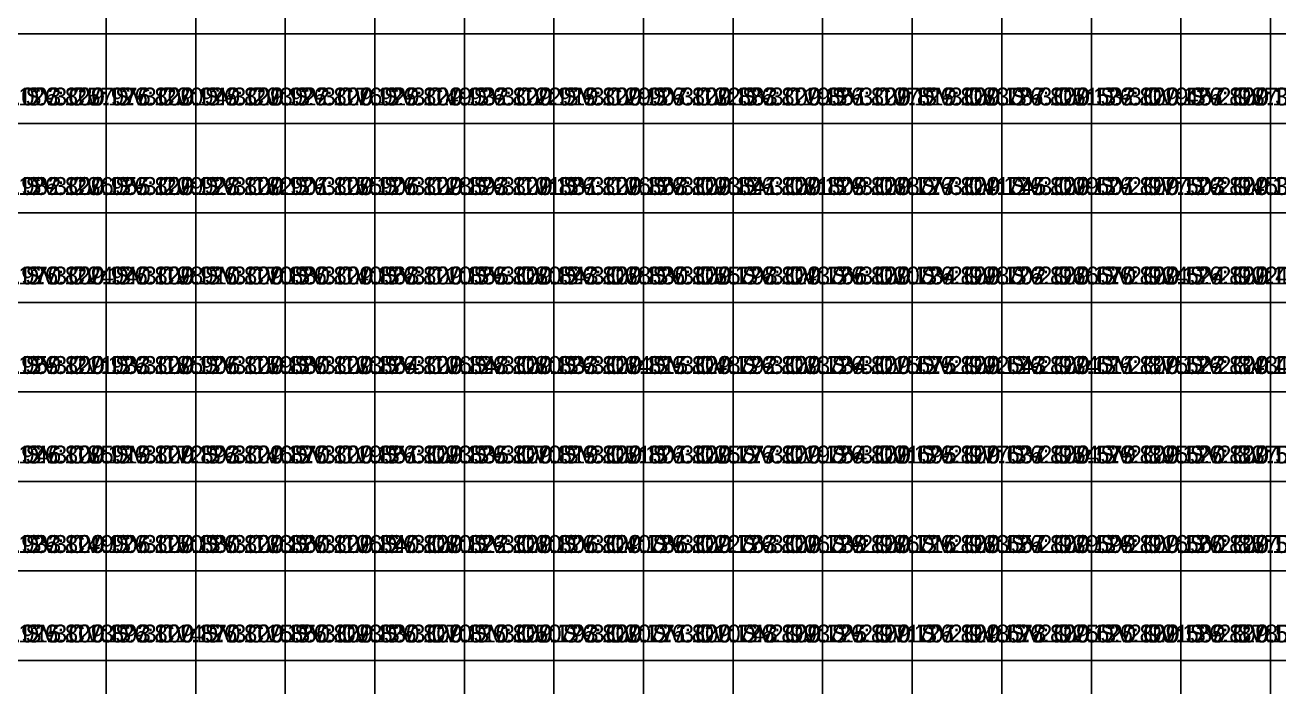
# Model space of a CAD drawing. Header units: metres. Extents: x 287857 to 287981, y 62957 to 63018.
# Drawn here: x 287884.02 to 287898.02, y 62971.53 to 62978.93 of the extents above; entities that cross this region are included whole.
import ezdxf

# ---------------------------------------------------------------- set-up
doc = ezdxf.new("R2010")
doc.units = ezdxf.units.M
doc.layers.add('CORR-CUT', color=7, linetype='Continuous', true_color=0x3b82f6)
doc.layers.add('CORR-DIFF-TXT', color=7, linetype='Continuous', true_color=0xffffff)

msp = doc.modelspace()

# ---------------------------------------------------------------- linework, layer by layer
at = {"layer": 'CORR-CUT'}
for points in [[(287883.925, 62978.831, 129.996), (287884.925, 62978.831, 129.996), (287884.925, 62979.831, 129.996), (287883.925, 62979.831, 129.996), (287883.925, 62978.831, 129.996)], [(287884.925, 62978.831, 129.969), (287885.925, 62978.831, 129.969), (287885.925, 62979.831, 129.969), (287884.925, 62979.831, 129.969), (287884.925, 62978.831, 129.969)], [(287885.925, 62978.831, 129.942), (287886.925, 62978.831, 129.942), (287886.925, 62979.831, 129.942), (287885.925, 62979.831, 129.942), (287885.925, 62978.831, 129.942)], [(287886.925, 62978.831, 129.937), (287887.925, 62978.831, 129.937), (287887.925, 62979.831, 129.937), (287886.925, 62979.831, 129.937), (287886.925, 62978.831, 129.937)], [(287887.925, 62978.831, 129.97), (287888.925, 62978.831, 129.97), (287888.925, 62979.831, 129.97), (287887.925, 62979.831, 129.97), (287887.925, 62978.831, 129.97)], [(287888.925, 62978.831, 129.958), (287889.925, 62978.831, 129.958), (287889.925, 62979.831, 129.958), (287888.925, 62979.831, 129.958), (287888.925, 62978.831, 129.958)], [(287889.925, 62978.831, 129.945), (287890.925, 62978.831, 129.945), (287890.925, 62979.831, 129.945), (287889.925, 62979.831, 129.945), (287889.925, 62978.831, 129.945)], [(287890.925, 62978.831, 129.926), (287891.925, 62978.831, 129.926), (287891.925, 62979.831, 129.926), (287890.925, 62979.831, 129.926), (287890.925, 62978.831, 129.926)], [(287891.925, 62978.831, 129.894), (287892.925, 62978.831, 129.894), (287892.925, 62979.831, 129.894), (287891.925, 62979.831, 129.894), (287891.925, 62978.831, 129.894)], [(287892.925, 62978.831, 129.862), (287893.925, 62978.831, 129.862), (287893.925, 62979.831, 129.862), (287892.925, 62979.831, 129.862), (287892.925, 62978.831, 129.862)], [(287893.925, 62978.831, 129.83), (287894.925, 62978.831, 129.83), (287894.925, 62979.831, 129.83), (287893.925, 62979.831, 129.83), (287893.925, 62978.831, 129.83)], [(287894.925, 62978.831, 129.464), (287895.925, 62978.831, 129.464), (287895.925, 62979.831, 129.464), (287894.925, 62979.831, 129.464), (287894.925, 62978.831, 129.464)], [(287895.925, 62978.831, 129.409), (287896.925, 62978.831, 129.409), (287896.925, 62979.831, 129.409), (287895.925, 62979.831, 129.409), (287895.925, 62978.831, 129.409)], [(287896.925, 62978.831, 129.291), (287897.925, 62978.831, 129.291), (287897.925, 62979.831, 129.291), (287896.925, 62979.831, 129.291), (287896.925, 62978.831, 129.291)], [(287897.925, 62978.831, 129.227), (287898.925, 62978.831, 129.227), (287898.925, 62979.831, 129.227), (287897.925, 62979.831, 129.227), (287897.925, 62978.831, 129.227)], [(287883.925, 62977.831, 129.976), (287884.925, 62977.831, 129.976), (287884.925, 62978.831, 129.976), (287883.925, 62978.831, 129.976), (287883.925, 62977.831, 129.976)], [(287884.925, 62977.831, 129.949), (287885.925, 62977.831, 129.949), (287885.925, 62978.831, 129.949), (287884.925, 62978.831, 129.949), (287884.925, 62977.831, 129.949)], [(287885.925, 62977.831, 129.922), (287886.925, 62977.831, 129.922), (287886.925, 62978.831, 129.922), (287885.925, 62978.831, 129.922), (287885.925, 62977.831, 129.922)], [(287886.925, 62977.831, 129.929), (287887.925, 62977.831, 129.929), (287887.925, 62978.831, 129.929), (287886.925, 62978.831, 129.929), (287886.925, 62977.831, 129.929)], [(287887.925, 62977.831, 129.932), (287888.925, 62977.831, 129.932), (287888.925, 62978.831, 129.932), (287887.925, 62978.831, 129.932), (287887.925, 62977.831, 129.932)], [(287888.925, 62977.831, 129.919), (287889.925, 62977.831, 129.919), (287889.925, 62978.831, 129.919), (287888.925, 62978.831, 129.919), (287888.925, 62977.831, 129.919)], [(287889.925, 62977.831, 129.907), (287890.925, 62977.831, 129.907), (287890.925, 62978.831, 129.907), (287889.925, 62978.831, 129.907), (287889.925, 62977.831, 129.907)], [(287890.925, 62977.831, 129.883), (287891.925, 62977.831, 129.883), (287891.925, 62978.831, 129.883), (287890.925, 62978.831, 129.883), (287890.925, 62977.831, 129.883)], [(287891.925, 62977.831, 129.851), (287892.925, 62977.831, 129.851), (287892.925, 62978.831, 129.851), (287891.925, 62978.831, 129.851), (287891.925, 62977.831, 129.851)], [(287892.925, 62977.831, 129.819), (287893.925, 62977.831, 129.819), (287893.925, 62978.831, 129.819), (287892.925, 62978.831, 129.819), (287892.925, 62977.831, 129.819)], [(287893.925, 62977.831, 129.787), (287894.925, 62977.831, 129.787), (287894.925, 62978.831, 129.787), (287893.925, 62978.831, 129.787), (287893.925, 62977.831, 129.787)], [(287894.925, 62977.831, 129.532), (287895.925, 62977.831, 129.532), (287895.925, 62978.831, 129.532), (287894.925, 62978.831, 129.532), (287894.925, 62977.831, 129.532)], [(287895.925, 62977.831, 129.457), (287896.925, 62977.831, 129.457), (287896.925, 62978.831, 129.457), (287895.925, 62978.831, 129.457), (287895.925, 62977.831, 129.457)], [(287896.925, 62977.831, 129.336), (287897.925, 62977.831, 129.336), (287897.925, 62978.831, 129.336), (287896.925, 62978.831, 129.336), (287896.925, 62977.831, 129.336)], [(287897.925, 62977.831, 129.3), (287898.925, 62977.831, 129.3), (287898.925, 62978.831, 129.3), (287897.925, 62978.831, 129.3), (287897.925, 62977.831, 129.3)], [(287883.925, 62976.831, 129.955), (287884.925, 62976.831, 129.955), (287884.925, 62977.831, 129.955), (287883.925, 62977.831, 129.955), (287883.925, 62976.831, 129.955)], [(287884.925, 62976.831, 129.928), (287885.925, 62976.831, 129.928), (287885.925, 62977.831, 129.928), (287884.925, 62977.831, 129.928), (287884.925, 62976.831, 129.928)], [(287885.925, 62976.831, 129.901), (287886.925, 62976.831, 129.901), (287886.925, 62977.831, 129.901), (287885.925, 62977.831, 129.901), (287885.925, 62976.831, 129.901)], [(287886.925, 62976.831, 129.906), (287887.925, 62976.831, 129.906), (287887.925, 62977.831, 129.906), (287886.925, 62977.831, 129.906), (287886.925, 62976.831, 129.906)], [(287887.925, 62976.831, 129.893), (287888.925, 62976.831, 129.893), (287888.925, 62977.831, 129.893), (287887.925, 62977.831, 129.893), (287887.925, 62976.831, 129.893)], [(287888.925, 62976.831, 129.881), (287889.925, 62976.831, 129.881), (287889.925, 62977.831, 129.881), (287888.925, 62977.831, 129.881), (287888.925, 62976.831, 129.881)], [(287889.925, 62976.831, 129.868), (287890.925, 62976.831, 129.868), (287890.925, 62977.831, 129.868), (287889.925, 62977.831, 129.868), (287889.925, 62976.831, 129.868)], [(287890.925, 62976.831, 129.841), (287891.925, 62976.831, 129.841), (287891.925, 62977.831, 129.841), (287890.925, 62977.831, 129.841), (287890.925, 62976.831, 129.841)], [(287891.925, 62976.831, 129.809), (287892.925, 62976.831, 129.809), (287892.925, 62977.831, 129.809), (287891.925, 62977.831, 129.809), (287891.925, 62976.831, 129.809)], [(287892.925, 62976.831, 129.777), (287893.925, 62976.831, 129.777), (287893.925, 62977.831, 129.777), (287892.925, 62977.831, 129.777), (287892.925, 62976.831, 129.777)], [(287893.925, 62976.831, 129.745), (287894.925, 62976.831, 129.745), (287894.925, 62977.831, 129.745), (287893.925, 62977.831, 129.745), (287893.925, 62976.831, 129.745)], [(287894.925, 62976.831, 129.601), (287895.925, 62976.831, 129.601), (287895.925, 62977.831, 129.601), (287894.925, 62977.831, 129.601), (287894.925, 62976.831, 129.601)], [(287895.925, 62976.831, 129.503), (287896.925, 62976.831, 129.503), (287896.925, 62977.831, 129.503), (287895.925, 62977.831, 129.503), (287895.925, 62976.831, 129.503)], [(287896.925, 62976.831, 129.38), (287897.925, 62976.831, 129.38), (287897.925, 62977.831, 129.38), (287896.925, 62977.831, 129.38), (287896.925, 62976.831, 129.38)], [(287897.925, 62976.831, 129.365), (287898.925, 62976.831, 129.365), (287898.925, 62977.831, 129.365), (287897.925, 62977.831, 129.365), (287897.925, 62976.831, 129.365)], [(287883.925, 62975.831, 129.94), (287884.925, 62975.831, 129.94), (287884.925, 62976.831, 129.94), (287883.925, 62976.831, 129.94), (287883.925, 62975.831, 129.94)], [(287884.925, 62975.831, 129.91), (287885.925, 62975.831, 129.91), (287885.925, 62976.831, 129.91), (287884.925, 62976.831, 129.91), (287884.925, 62975.831, 129.91)], [(287885.925, 62975.831, 129.88), (287886.925, 62975.831, 129.88), (287886.925, 62976.831, 129.88), (287885.925, 62976.831, 129.88), (287885.925, 62975.831, 129.88)], [(287886.925, 62975.831, 129.868), (287887.925, 62975.831, 129.868), (287887.925, 62976.831, 129.868), (287886.925, 62976.831, 129.868), (287886.925, 62975.831, 129.868)], [(287887.925, 62975.831, 129.855), (287888.925, 62975.831, 129.855), (287888.925, 62976.831, 129.855), (287887.925, 62976.831, 129.855), (287887.925, 62975.831, 129.855)], [(287888.925, 62975.831, 129.843), (287889.925, 62975.831, 129.843), (287889.925, 62976.831, 129.843), (287888.925, 62976.831, 129.843), (287888.925, 62975.831, 129.843)], [(287889.925, 62975.831, 129.83), (287890.925, 62975.831, 129.83), (287890.925, 62976.831, 129.83), (287889.925, 62976.831, 129.83), (287889.925, 62975.831, 129.83)], [(287890.925, 62975.831, 129.798), (287891.925, 62975.831, 129.798), (287891.925, 62976.831, 129.798), (287890.925, 62976.831, 129.798), (287890.925, 62975.831, 129.798)], [(287891.925, 62975.831, 129.766), (287892.925, 62975.831, 129.766), (287892.925, 62976.831, 129.766), (287891.925, 62976.831, 129.766), (287891.925, 62975.831, 129.766)], [(287892.925, 62975.831, 129.734), (287893.925, 62975.831, 129.734), (287893.925, 62976.831, 129.734), (287892.925, 62976.831, 129.734), (287892.925, 62975.831, 129.734)], [(287893.925, 62975.831, 129.702), (287894.925, 62975.831, 129.702), (287894.925, 62976.831, 129.702), (287893.925, 62976.831, 129.702), (287893.925, 62975.831, 129.702)], [(287894.925, 62975.831, 129.67), (287895.925, 62975.831, 129.67), (287895.925, 62976.831, 129.67), (287894.925, 62976.831, 129.67), (287894.925, 62975.831, 129.67)], [(287895.925, 62975.831, 129.524), (287896.925, 62975.831, 129.524), (287896.925, 62976.831, 129.524), (287895.925, 62976.831, 129.524), (287895.925, 62975.831, 129.524)], [(287896.925, 62975.831, 129.427), (287897.925, 62975.831, 129.427), (287897.925, 62976.831, 129.427), (287896.925, 62976.831, 129.427), (287896.925, 62975.831, 129.427)], [(287897.925, 62975.831, 129.417), (287898.925, 62975.831, 129.417), (287898.925, 62976.831, 129.417), (287897.925, 62976.831, 129.417), (287897.925, 62975.831, 129.417)], [(287883.925, 62974.831, 129.933), (287884.925, 62974.831, 129.933), (287884.925, 62975.831, 129.933), (287883.925, 62975.831, 129.933), (287883.925, 62974.831, 129.933)], [(287884.925, 62974.831, 129.906), (287885.925, 62974.831, 129.906), (287885.925, 62975.831, 129.906), (287884.925, 62975.831, 129.906), (287884.925, 62974.831, 129.906)], [(287885.925, 62974.831, 129.88), (287886.925, 62974.831, 129.88), (287886.925, 62975.831, 129.88), (287885.925, 62975.831, 129.88), (287885.925, 62974.831, 129.88)], [(287886.925, 62974.831, 129.864), (287887.925, 62974.831, 129.864), (287887.925, 62975.831, 129.864), (287886.925, 62975.831, 129.864), (287886.925, 62974.831, 129.864)], [(287887.925, 62974.831, 129.848), (287888.925, 62974.831, 129.848), (287888.925, 62975.831, 129.848), (287887.925, 62975.831, 129.848), (287887.925, 62974.831, 129.848)], [(287888.925, 62974.831, 129.833), (287889.925, 62974.831, 129.833), (287889.925, 62975.831, 129.833), (287888.925, 62975.831, 129.833), (287888.925, 62974.831, 129.833)], [(287889.925, 62974.831, 129.815), (287890.925, 62974.831, 129.815), (287890.925, 62975.831, 129.815), (287889.925, 62975.831, 129.815), (287889.925, 62974.831, 129.815)], [(287890.925, 62974.831, 129.792), (287891.925, 62974.831, 129.792), (287891.925, 62975.831, 129.792), (287890.925, 62975.831, 129.792), (287890.925, 62974.831, 129.792)], [(287891.925, 62974.831, 129.734), (287892.925, 62974.831, 129.734), (287892.925, 62975.831, 129.734), (287891.925, 62975.831, 129.734), (287891.925, 62974.831, 129.734)], [(287892.925, 62974.831, 129.675), (287893.925, 62974.831, 129.675), (287893.925, 62975.831, 129.675), (287892.925, 62975.831, 129.675), (287892.925, 62974.831, 129.675)], [(287893.925, 62974.831, 129.643), (287894.925, 62974.831, 129.643), (287894.925, 62975.831, 129.643), (287893.925, 62975.831, 129.643), (287893.925, 62974.831, 129.643)], [(287894.925, 62974.831, 129.611), (287895.925, 62974.831, 129.611), (287895.925, 62975.831, 129.611), (287894.925, 62975.831, 129.611), (287894.925, 62974.831, 129.611)], [(287895.925, 62974.831, 129.522), (287896.925, 62974.831, 129.522), (287896.925, 62975.831, 129.522), (287895.925, 62975.831, 129.522), (287895.925, 62974.831, 129.522)], [(287896.925, 62974.831, 129.473), (287897.925, 62974.831, 129.473), (287897.925, 62975.831, 129.473), (287896.925, 62975.831, 129.473), (287896.925, 62974.831, 129.473)], [(287897.925, 62974.831, 129.47), (287898.925, 62974.831, 129.47), (287898.925, 62975.831, 129.47), (287897.925, 62975.831, 129.47), (287897.925, 62974.831, 129.47)], [(287883.925, 62973.831, 129.919), (287884.925, 62973.831, 129.919), (287884.925, 62974.831, 129.919), (287883.925, 62974.831, 129.919), (287883.925, 62973.831, 129.919)], [(287884.925, 62973.831, 129.893), (287885.925, 62973.831, 129.893), (287885.925, 62974.831, 129.893), (287884.925, 62974.831, 129.893), (287884.925, 62973.831, 129.893)], [(287885.925, 62973.831, 129.87), (287886.925, 62973.831, 129.87), (287886.925, 62974.831, 129.87), (287885.925, 62974.831, 129.87), (287885.925, 62973.831, 129.87)], [(287886.925, 62973.831, 129.851), (287887.925, 62973.831, 129.851), (287887.925, 62974.831, 129.851), (287886.925, 62974.831, 129.851), (287886.925, 62973.831, 129.851)], [(287887.925, 62973.831, 129.835), (287888.925, 62973.831, 129.835), (287888.925, 62974.831, 129.835), (287887.925, 62974.831, 129.835), (287887.925, 62973.831, 129.835)], [(287888.925, 62973.831, 129.819), (287889.925, 62973.831, 129.819), (287889.925, 62974.831, 129.819), (287888.925, 62974.831, 129.819), (287888.925, 62973.831, 129.819)], [(287889.925, 62973.831, 129.801), (287890.925, 62973.831, 129.801), (287890.925, 62974.831, 129.801), (287889.925, 62974.831, 129.801), (287889.925, 62973.831, 129.801)], [(287890.925, 62973.831, 129.777), (287891.925, 62973.831, 129.777), (287891.925, 62974.831, 129.777), (287890.925, 62974.831, 129.777), (287890.925, 62973.831, 129.777)], [(287891.925, 62973.831, 129.754), (287892.925, 62973.831, 129.754), (287892.925, 62974.831, 129.754), (287891.925, 62974.831, 129.754), (287891.925, 62973.831, 129.754)], [(287892.925, 62973.831, 129.695), (287893.925, 62973.831, 129.695), (287893.925, 62974.831, 129.695), (287892.925, 62974.831, 129.695), (287892.925, 62973.831, 129.695)], [(287893.925, 62973.831, 129.637), (287894.925, 62973.831, 129.637), (287894.925, 62974.831, 129.637), (287893.925, 62974.831, 129.637), (287893.925, 62973.831, 129.637)], [(287894.925, 62973.831, 129.579), (287895.925, 62973.831, 129.579), (287895.925, 62974.831, 129.579), (287894.925, 62974.831, 129.579), (287894.925, 62973.831, 129.579)], [(287895.925, 62973.831, 129.52), (287896.925, 62973.831, 129.52), (287896.925, 62974.831, 129.52), (287895.925, 62974.831, 129.52), (287895.925, 62973.831, 129.52)], [(287896.925, 62973.831, 129.52), (287897.925, 62973.831, 129.52), (287897.925, 62974.831, 129.52), (287896.925, 62974.831, 129.52), (287896.925, 62973.831, 129.52)], [(287897.925, 62973.831, 129.489), (287898.925, 62973.831, 129.489), (287898.925, 62974.831, 129.489), (287897.925, 62974.831, 129.489), (287897.925, 62973.831, 129.489)], [(287883.925, 62972.831, 129.906), (287884.925, 62972.831, 129.906), (287884.925, 62973.831, 129.906), (287883.925, 62973.831, 129.906), (287883.925, 62972.831, 129.906)], [(287884.925, 62972.831, 129.88), (287885.925, 62972.831, 129.88), (287885.925, 62973.831, 129.88), (287884.925, 62973.831, 129.88), (287884.925, 62972.831, 129.88)], [(287885.925, 62972.831, 129.86), (287886.925, 62972.831, 129.86), (287886.925, 62973.831, 129.86), (287885.925, 62973.831, 129.86), (287885.925, 62972.831, 129.86)], [(287886.925, 62972.831, 129.84), (287887.925, 62972.831, 129.84), (287887.925, 62973.831, 129.84), (287886.925, 62973.831, 129.84), (287886.925, 62972.831, 129.84)], [(287887.925, 62972.831, 129.822), (287888.925, 62972.831, 129.822), (287888.925, 62973.831, 129.822), (287887.925, 62973.831, 129.822), (287887.925, 62972.831, 129.822)], [(287888.925, 62972.831, 129.806), (287889.925, 62972.831, 129.806), (287889.925, 62973.831, 129.806), (287888.925, 62973.831, 129.806), (287888.925, 62972.831, 129.806)], [(287889.925, 62972.831, 129.786), (287890.925, 62972.831, 129.786), (287890.925, 62973.831, 129.786), (287889.925, 62973.831, 129.786), (287889.925, 62972.831, 129.786)], [(287890.925, 62972.831, 129.763), (287891.925, 62972.831, 129.763), (287891.925, 62973.831, 129.763), (287890.925, 62973.831, 129.763), (287890.925, 62972.831, 129.763)], [(287891.925, 62972.831, 129.739), (287892.925, 62972.831, 129.739), (287892.925, 62973.831, 129.739), (287891.925, 62973.831, 129.739), (287891.925, 62972.831, 129.739)], [(287892.925, 62972.831, 129.716), (287893.925, 62972.831, 129.716), (287893.925, 62973.831, 129.716), (287892.925, 62973.831, 129.716), (287892.925, 62972.831, 129.716)], [(287893.925, 62972.831, 129.657), (287894.925, 62972.831, 129.657), (287894.925, 62973.831, 129.657), (287893.925, 62973.831, 129.657), (287893.925, 62972.831, 129.657)], [(287894.925, 62972.831, 129.599), (287895.925, 62972.831, 129.599), (287895.925, 62973.831, 129.599), (287894.925, 62973.831, 129.599), (287894.925, 62972.831, 129.599)], [(287895.925, 62972.831, 129.56), (287896.925, 62972.831, 129.56), (287896.925, 62973.831, 129.56), (287895.925, 62973.831, 129.56), (287895.925, 62972.831, 129.56)], [(287896.925, 62972.831, 129.539), (287897.925, 62972.831, 129.539), (287897.925, 62973.831, 129.539), (287896.925, 62973.831, 129.539), (287896.925, 62972.831, 129.539)], [(287897.925, 62972.831, 129.508), (287898.925, 62972.831, 129.508), (287898.925, 62973.831, 129.508), (287897.925, 62973.831, 129.508), (287897.925, 62972.831, 129.508)], [(287883.925, 62971.831, 129.893), (287884.925, 62971.831, 129.893), (287884.925, 62972.831, 129.893), (287883.925, 62972.831, 129.893), (287883.925, 62971.831, 129.893)], [(287884.925, 62971.831, 129.87), (287885.925, 62971.831, 129.87), (287885.925, 62972.831, 129.87), (287884.925, 62972.831, 129.87), (287884.925, 62971.831, 129.87)], [(287885.925, 62971.831, 129.85), (287886.925, 62971.831, 129.85), (287886.925, 62972.831, 129.85), (287885.925, 62972.831, 129.85), (287885.925, 62971.831, 129.85)], [(287886.925, 62971.831, 129.83), (287887.925, 62971.831, 129.83), (287887.925, 62972.831, 129.83), (287886.925, 62972.831, 129.83), (287886.925, 62971.831, 129.83)], [(287887.925, 62971.831, 129.81), (287888.925, 62971.831, 129.81), (287888.925, 62972.831, 129.81), (287887.925, 62972.831, 129.81), (287887.925, 62971.831, 129.81)], [(287888.925, 62971.831, 129.793), (287889.925, 62971.831, 129.793), (287889.925, 62972.831, 129.793), (287888.925, 62972.831, 129.793), (287888.925, 62971.831, 129.793)], [(287889.925, 62971.831, 129.771), (287890.925, 62971.831, 129.771), (287890.925, 62972.831, 129.771), (287889.925, 62972.831, 129.771), (287889.925, 62971.831, 129.771)], [(287890.925, 62971.831, 129.748), (287891.925, 62971.831, 129.748), (287891.925, 62972.831, 129.748), (287890.925, 62972.831, 129.748), (287890.925, 62971.831, 129.748)], [(287891.925, 62971.831, 129.725), (287892.925, 62971.831, 129.725), (287892.925, 62972.831, 129.725), (287891.925, 62972.831, 129.725), (287891.925, 62971.831, 129.725)], [(287892.925, 62971.831, 129.701), (287893.925, 62971.831, 129.701), (287893.925, 62972.831, 129.701), (287892.925, 62972.831, 129.701), (287892.925, 62971.831, 129.701)], [(287893.925, 62971.831, 129.678), (287894.925, 62971.831, 129.678), (287894.925, 62972.831, 129.678), (287893.925, 62972.831, 129.678), (287893.925, 62971.831, 129.678)], [(287894.925, 62971.831, 129.62), (287895.925, 62971.831, 129.62), (287895.925, 62972.831, 129.62), (287894.925, 62972.831, 129.62), (287894.925, 62971.831, 129.62)], [(287895.925, 62971.831, 129.589), (287896.925, 62971.831, 129.589), (287896.925, 62972.831, 129.589), (287895.925, 62972.831, 129.589), (287895.925, 62971.831, 129.589)], [(287896.925, 62971.831, 129.558), (287897.925, 62971.831, 129.558), (287897.925, 62972.831, 129.558), (287896.925, 62972.831, 129.558), (287896.925, 62971.831, 129.558)], [(287897.925, 62971.831, 129.526), (287898.925, 62971.831, 129.526), (287898.925, 62972.831, 129.526), (287897.925, 62972.831, 129.526), (287897.925, 62971.831, 129.526)], [(287883.925, 62970.831, 129.88), (287884.925, 62970.831, 129.88), (287884.925, 62971.831, 129.88), (287883.925, 62971.831, 129.88), (287883.925, 62970.831, 129.88)], [(287884.925, 62970.831, 129.86), (287885.925, 62970.831, 129.86), (287885.925, 62971.831, 129.86), (287884.925, 62971.831, 129.86), (287884.925, 62970.831, 129.86)], [(287885.925, 62970.831, 129.84), (287886.925, 62970.831, 129.84), (287886.925, 62971.831, 129.84), (287885.925, 62971.831, 129.84), (287885.925, 62970.831, 129.84)], [(287886.925, 62970.831, 129.82), (287887.925, 62970.831, 129.82), (287887.925, 62971.831, 129.82), (287886.925, 62971.831, 129.82), (287886.925, 62970.831, 129.82)], [(287887.925, 62970.831, 129.8), (287888.925, 62970.831, 129.8), (287888.925, 62971.831, 129.8), (287887.925, 62971.831, 129.8), (287887.925, 62970.831, 129.8)], [(287888.925, 62970.831, 129.78), (287889.925, 62970.831, 129.78), (287889.925, 62971.831, 129.78), (287888.925, 62971.831, 129.78), (287888.925, 62970.831, 129.78)], [(287889.925, 62970.831, 129.757), (287890.925, 62970.831, 129.757), (287890.925, 62971.831, 129.757), (287889.925, 62971.831, 129.757), (287889.925, 62970.831, 129.757)], [(287890.925, 62970.831, 129.733), (287891.925, 62970.831, 129.733), (287891.925, 62971.831, 129.733), (287890.925, 62971.831, 129.733), (287890.925, 62970.831, 129.733)], [(287891.925, 62970.831, 129.71), (287892.925, 62970.831, 129.71), (287892.925, 62971.831, 129.71), (287891.925, 62971.831, 129.71), (287891.925, 62970.831, 129.71)], [(287892.925, 62970.831, 129.687), (287893.925, 62970.831, 129.687), (287893.925, 62971.831, 129.687), (287892.925, 62971.831, 129.687), (287892.925, 62970.831, 129.687)], [(287893.925, 62970.831, 129.663), (287894.925, 62970.831, 129.663), (287894.925, 62971.831, 129.663), (287893.925, 62971.831, 129.663), (287893.925, 62970.831, 129.663)], [(287894.925, 62970.831, 129.64), (287895.925, 62970.831, 129.64), (287895.925, 62971.831, 129.64), (287894.925, 62971.831, 129.64), (287894.925, 62970.831, 129.64)], [(287895.925, 62970.831, 129.608), (287896.925, 62970.831, 129.608), (287896.925, 62971.831, 129.608), (287895.925, 62971.831, 129.608), (287895.925, 62970.831, 129.608)], [(287896.925, 62970.831, 129.577), (287897.925, 62970.831, 129.577), (287897.925, 62971.831, 129.577), (287896.925, 62971.831, 129.577), (287896.925, 62970.831, 129.577)], [(287897.925, 62970.831, 129.545), (287898.925, 62970.831, 129.545), (287898.925, 62971.831, 129.545), (287897.925, 62971.831, 129.545), (287897.925, 62970.831, 129.545)]]:
    msp.add_polyline3d(points, dxfattribs=at)

# ---------------------------------------------------------------- texts
at = {"layer": 'CORR-DIFF-TXT'}
for s, p in [('SV:130.057 CV:126.800 D:-3.257', (287881.025, 62978.031, 130.057)), ('SV:130.030 CV:126.800 D:-3.230', (287882.025, 62978.031, 130.03)), ('SV:130.003 CV:126.800 D:-3.203', (287883.025, 62978.031, 130.003)), ('SV:129.976 CV:126.800 D:-3.176', (287884.025, 62978.031, 129.976)), ('SV:129.949 CV:126.800 D:-3.149', (287885.025, 62978.031, 129.949)), ('SV:129.922 CV:126.800 D:-3.122', (287886.025, 62978.031, 129.922)), ('SV:129.929 CV:126.800 D:-3.129', (287887.025, 62978.031, 129.929)), ('SV:129.932 CV:126.800 D:-3.132', (287888.025, 62978.031, 129.932)), ('SV:129.919 CV:126.800 D:-3.119', (287889.025, 62978.031, 129.919)), ('SV:129.907 CV:126.800 D:-3.107', (287890.025, 62978.031, 129.907)), ('SV:129.883 CV:126.800 D:-3.083', (287891.025, 62978.031, 129.883)), ('SV:129.851 CV:126.800 D:-3.051', (287892.025, 62978.031, 129.851)), ('SV:129.819 CV:126.800 D:-3.019', (287893.025, 62978.031, 129.819)), ('SV:129.787 CV:126.800 D:-2.987', (287894.025, 62978.031, 129.787)), ('SV:129.532 CV:126.800 D:-2.732', (287895.025, 62978.031, 129.532)), ('SV:129.457 CV:126.800 D:-2.657', (287896.025, 62978.031, 129.457)), ('SV:129.336 CV:126.800 D:-2.536', (287897.025, 62978.031, 129.336)), ('SV:130.036 CV:126.800 D:-3.236', (287881.025, 62977.031, 130.036)), ('SV:130.009 CV:126.800 D:-3.209', (287882.025, 62977.031, 130.009)), ('SV:129.982 CV:126.800 D:-3.182', (287883.025, 62977.031, 129.982)), ('SV:129.955 CV:126.800 D:-3.155', (287884.025, 62977.031, 129.955)), ('SV:129.928 CV:126.800 D:-3.128', (287885.025, 62977.031, 129.928)), ('SV:129.901 CV:126.800 D:-3.101', (287886.025, 62977.031, 129.901)), ('SV:129.906 CV:126.800 D:-3.106', (287887.025, 62977.031, 129.906)), ('SV:129.893 CV:126.800 D:-3.093', (287888.025, 62977.031, 129.893)), ('SV:129.881 CV:126.800 D:-3.081', (287889.025, 62977.031, 129.881)), ('SV:129.868 CV:126.800 D:-3.068', (287890.025, 62977.031, 129.868)), ('SV:129.841 CV:126.800 D:-3.041', (287891.025, 62977.031, 129.841)), ('SV:129.809 CV:126.800 D:-3.009', (287892.025, 62977.031, 129.809)), ('SV:129.777 CV:126.800 D:-2.977', (287893.025, 62977.031, 129.777)), ('SV:129.745 CV:126.800 D:-2.945', (287894.025, 62977.031, 129.745)), ('SV:129.601 CV:126.800 D:-2.801', (287895.025, 62977.031, 129.601)), ('SV:129.503 CV:126.800 D:-2.703', (287896.025, 62977.031, 129.503)), ('SV:129.380 CV:126.800 D:-2.580', (287897.025, 62977.031, 129.38)), ('SV:130.024 CV:126.800 D:-3.224', (287881.025, 62976.031, 130.024)), ('SV:129.998 CV:126.800 D:-3.198', (287882.025, 62976.031, 129.998)), ('SV:129.970 CV:126.800 D:-3.170', (287883.025, 62976.031, 129.97)), ('SV:129.940 CV:126.800 D:-3.140', (287884.025, 62976.031, 129.94)), ('SV:129.910 CV:126.800 D:-3.110', (287885.025, 62976.031, 129.91)), ('SV:129.880 CV:126.800 D:-3.080', (287886.025, 62976.031, 129.88)), ('SV:129.868 CV:126.800 D:-3.068', (287887.025, 62976.031, 129.868)), ('SV:129.855 CV:126.800 D:-3.055', (287888.025, 62976.031, 129.855)), ('SV:129.843 CV:126.800 D:-3.043', (287889.025, 62976.031, 129.843)), ('SV:129.830 CV:126.800 D:-3.030', (287890.025, 62976.031, 129.83)), ('SV:129.798 CV:126.800 D:-2.998', (287891.025, 62976.031, 129.798)), ('SV:129.766 CV:126.800 D:-2.966', (287892.025, 62976.031, 129.766)), ('SV:129.734 CV:126.800 D:-2.934', (287893.025, 62976.031, 129.734)), ('SV:129.702 CV:126.800 D:-2.902', (287894.025, 62976.031, 129.702)), ('SV:129.670 CV:126.800 D:-2.870', (287895.025, 62976.031, 129.67)), ('SV:129.524 CV:126.800 D:-2.724', (287896.025, 62976.031, 129.524)), ('SV:129.427 CV:126.800 D:-2.627', (287897.025, 62976.031, 129.427)), ('SV:130.011 CV:126.800 D:-3.211', (287881.025, 62975.031, 130.011)), ('SV:129.985 CV:126.800 D:-3.185', (287882.025, 62975.031, 129.985)), ('SV:129.959 CV:126.800 D:-3.159', (287883.025, 62975.031, 129.959)), ('SV:129.933 CV:126.800 D:-3.133', (287884.025, 62975.031, 129.933)), ('SV:129.906 CV:126.800 D:-3.106', (287885.025, 62975.031, 129.906)), ('SV:129.880 CV:126.800 D:-3.080', (287886.025, 62975.031, 129.88)), ('SV:129.864 CV:126.800 D:-3.064', (287887.025, 62975.031, 129.864)), ('SV:129.848 CV:126.800 D:-3.048', (287888.025, 62975.031, 129.848)), ('SV:129.833 CV:126.800 D:-3.033', (287889.025, 62975.031, 129.833)), ('SV:129.815 CV:126.800 D:-3.015', (287890.025, 62975.031, 129.815)), ('SV:129.792 CV:126.800 D:-2.992', (287891.025, 62975.031, 129.792)), ('SV:129.734 CV:126.800 D:-2.934', (287892.025, 62975.031, 129.734)), ('SV:129.675 CV:126.800 D:-2.875', (287893.025, 62975.031, 129.675)), ('SV:129.643 CV:126.800 D:-2.843', (287894.025, 62975.031, 129.643)), ('SV:129.611 CV:126.800 D:-2.811', (287895.025, 62975.031, 129.611)), ('SV:129.522 CV:126.800 D:-2.722', (287896.025, 62975.031, 129.522)), ('SV:129.473 CV:126.800 D:-2.673', (287897.025, 62975.031, 129.473)), ('SV:129.985 CV:126.800 D:-3.185', (287881.025, 62974.031, 129.985)), ('SV:129.972 CV:126.800 D:-3.172', (287882.025, 62974.031, 129.972)), ('SV:129.946 CV:126.800 D:-3.146', (287883.025, 62974.031, 129.946)), ('SV:129.919 CV:126.800 D:-3.119', (287884.025, 62974.031, 129.919)), ('SV:129.893 CV:126.800 D:-3.093', (287885.025, 62974.031, 129.893)), ('SV:129.870 CV:126.800 D:-3.070', (287886.025, 62974.031, 129.87)), ('SV:129.851 CV:126.800 D:-3.051', (287887.025, 62974.031, 129.851)), ('SV:129.835 CV:126.800 D:-3.035', (287888.025, 62974.031, 129.835)), ('SV:129.819 CV:126.800 D:-3.019', (287889.025, 62974.031, 129.819)), ('SV:129.801 CV:126.800 D:-3.001', (287890.025, 62974.031, 129.801)), ('SV:129.777 CV:126.800 D:-2.977', (287891.025, 62974.031, 129.777)), ('SV:129.754 CV:126.800 D:-2.954', (287892.025, 62974.031, 129.754)), ('SV:129.695 CV:126.800 D:-2.895', (287893.025, 62974.031, 129.695)), ('SV:129.637 CV:126.800 D:-2.837', (287894.025, 62974.031, 129.637)), ('SV:129.579 CV:126.800 D:-2.779', (287895.025, 62974.031, 129.579)), ('SV:129.520 CV:126.800 D:-2.720', (287896.025, 62974.031, 129.52)), ('SV:129.520 CV:126.800 D:-2.720', (287897.025, 62974.031, 129.52)), ('SV:129.949 CV:126.800 D:-3.149', (287881.025, 62973.031, 129.949)), ('SV:129.950 CV:126.800 D:-3.150', (287882.025, 62973.031, 129.95)), ('SV:129.933 CV:126.800 D:-3.133', (287883.025, 62973.031, 129.933)), ('SV:129.906 CV:126.800 D:-3.106', (287884.025, 62973.031, 129.906)), ('SV:129.880 CV:126.800 D:-3.080', (287885.025, 62973.031, 129.88)), ('SV:129.860 CV:126.800 D:-3.060', (287886.025, 62973.031, 129.86)), ('SV:129.840 CV:126.800 D:-3.040', (287887.025, 62973.031, 129.84)), ('SV:129.822 CV:126.800 D:-3.022', (287888.025, 62973.031, 129.822)), ('SV:129.806 CV:126.800 D:-3.006', (287889.025, 62973.031, 129.806)), ('SV:129.786 CV:126.800 D:-2.986', (287890.025, 62973.031, 129.786)), ('SV:129.763 CV:126.800 D:-2.963', (287891.025, 62973.031, 129.763)), ('SV:129.739 CV:126.800 D:-2.939', (287892.025, 62973.031, 129.739)), ('SV:129.716 CV:126.800 D:-2.916', (287893.025, 62973.031, 129.716)), ('SV:129.657 CV:126.800 D:-2.857', (287894.025, 62973.031, 129.657)), ('SV:129.599 CV:126.800 D:-2.799', (287895.025, 62973.031, 129.599)), ('SV:129.560 CV:126.800 D:-2.760', (287896.025, 62973.031, 129.56)), ('SV:129.539 CV:126.800 D:-2.739', (287897.025, 62973.031, 129.539)), ('SV:129.913 CV:126.800 D:-3.113', (287881.025, 62972.031, 129.913)), ('SV:129.914 CV:126.800 D:-3.114', (287882.025, 62972.031, 129.914)), ('SV:129.915 CV:126.800 D:-3.115', (287883.025, 62972.031, 129.915)), ('SV:129.893 CV:126.800 D:-3.093', (287884.025, 62972.031, 129.893)), ('SV:129.870 CV:126.800 D:-3.070', (287885.025, 62972.031, 129.87)), ('SV:129.850 CV:126.800 D:-3.050', (287886.025, 62972.031, 129.85)), ('SV:129.830 CV:126.800 D:-3.030', (287887.025, 62972.031, 129.83)), ('SV:129.810 CV:126.800 D:-3.010', (287888.025, 62972.031, 129.81)), ('SV:129.793 CV:126.800 D:-2.993', (287889.025, 62972.031, 129.793)), ('SV:129.771 CV:126.800 D:-2.971', (287890.025, 62972.031, 129.771)), ('SV:129.748 CV:126.800 D:-2.948', (287891.025, 62972.031, 129.748)), ('SV:129.725 CV:126.800 D:-2.925', (287892.025, 62972.031, 129.725)), ('SV:129.701 CV:126.800 D:-2.901', (287893.025, 62972.031, 129.701)), ('SV:129.678 CV:126.800 D:-2.878', (287894.025, 62972.031, 129.678)), ('SV:129.620 CV:126.800 D:-2.820', (287895.025, 62972.031, 129.62)), ('SV:129.589 CV:126.800 D:-2.789', (287896.025, 62972.031, 129.589)), ('SV:129.558 CV:126.800 D:-2.758', (287897.025, 62972.031, 129.558))]:
    msp.add_text(s, height=0.2, dxfattribs=at).set_placement(p)

doc.saveas('drawing.dxf')
